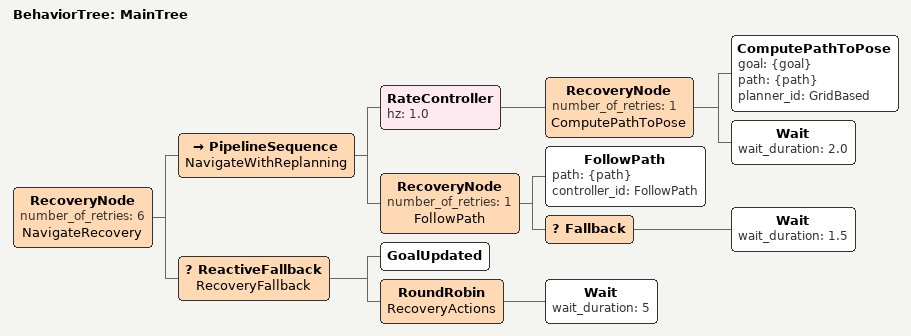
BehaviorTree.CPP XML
<root main_tree_to_execute="MainTree">
  <BehaviorTree ID="MainTree">
    <RecoveryNode number_of_retries="6" name="NavigateRecovery">
      <PipelineSequence name="NavigateWithReplanning">
        <RateController hz="1.0">
          <RecoveryNode number_of_retries="1" name="ComputePathToPose">
            <ComputePathToPose goal="{goal}" path="{path}" planner_id="GridBased"/>
            <Wait wait_duration="2.0"/>
          </RecoveryNode>
        </RateController>
        <RecoveryNode number_of_retries="1" name="FollowPath">
          <FollowPath path="{path}" controller_id="FollowPath"/>
          <Fallback>
            <Wait wait_duration="1.5"/>
          </Fallback>
        </RecoveryNode>
      </PipelineSequence>
      <ReactiveFallback name="RecoveryFallback">
        <GoalUpdated/>
        <RoundRobin name="RecoveryActions">
          <Wait wait_duration="5"/>
        </RoundRobin>
      </ReactiveFallback>
    </RecoveryNode>
  </BehaviorTree>
</root>
